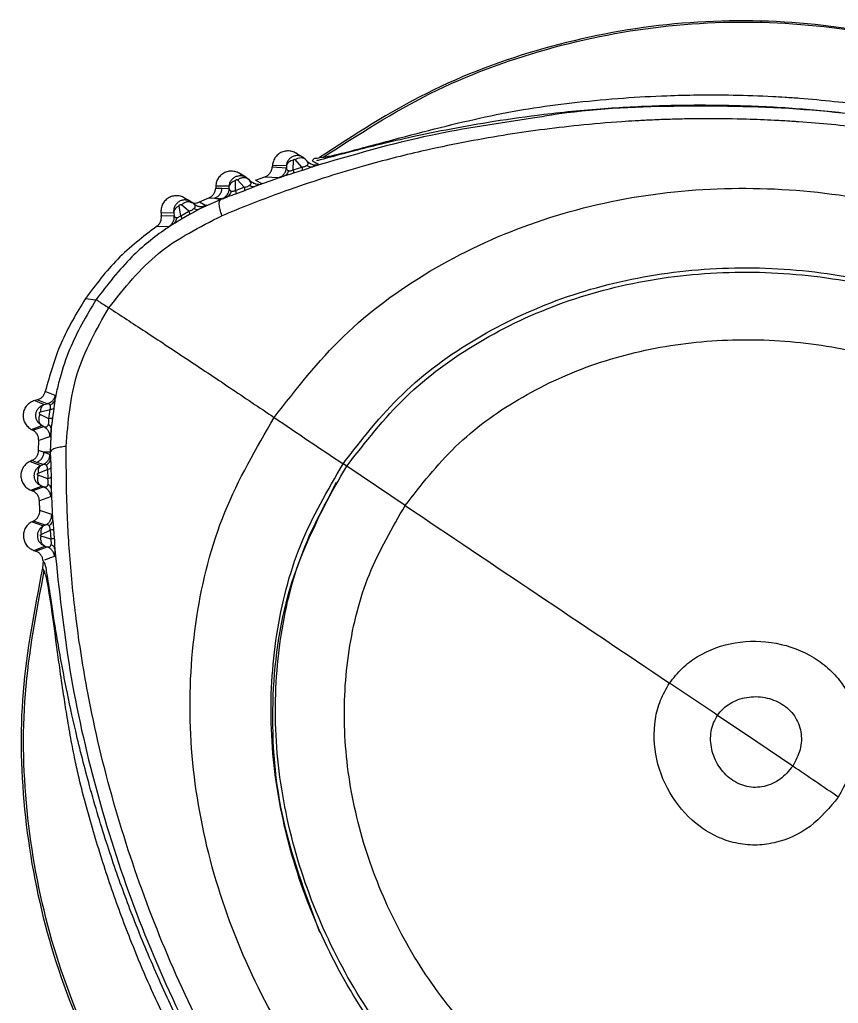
# Model space of a CAD drawing. Extents: x 527 to 611, y 788 to 934.
# Drawn here: x 531.569 to 533.015, y 830.779 to 832.519 of the extents above; entities that cross this region are included whole.
import ezdxf

# ---------------------------------------------------------------- set-up
doc = ezdxf.new("R2010")
doc.units = 0
doc.header["$MEASUREMENT"] = 0
doc.layers.add('1', color=4, linetype='Continuous')
doc.layers.add('GEOMETRY', color=3, linetype='Continuous', lineweight=25)

# ---------------------------------------------------------------- blocks, each defined once
blk = doc.blocks.new('2026_FLAIR')
at = {"layer": 'GEOMETRY'}
for p, q in [((4.9856, 28.8899), (4.986, 28.9072)), ((5.0008, 28.8949), (4.9889, 28.9081)), ((5.0024, 28.9125), (4.99, 28.9197)), ((5.0101, 28.9053), (5.0073, 28.9085)), ((5.0198, 28.9056), (5.0212, 28.9048)), ((5.0317, 28.9115), (5.0387, 28.9124)), ((4.9487, 28.8977), (4.9485, 28.895)), ((4.9485, 28.895), (4.9734, 28.8934)), ((4.9734, 28.8971), (4.9487, 28.8977)), ((4.9734, 28.8971), (4.9734, 28.8934)), ((4.9856, 28.8899), (5.0008, 28.8949)), ((5.0016, 28.889), (4.9863, 28.884)), ((5.0307, 28.8995), (5.0299, 28.899)), ((4.8836, 28.8535), (4.8835, 28.8708)), ((4.8991, 28.8594), (4.8869, 28.8721)), ((4.9019, 28.8771), (4.8899, 28.884)), ((4.9063, 28.8736), (4.9089, 28.8708)), ((4.9687, 28.8786), (4.9178, 28.8605)), ((4.9191, 28.8719), (4.9354, 28.8777)), ((4.9191, 28.8719), (4.93, 28.8658)), ((4.9354, 28.8777), (4.9602, 28.8762)), ((4.9602, 28.8762), (4.9615, 28.8765)), ((4.8486, 28.861), (4.8485, 28.8578)), ((4.8485, 28.8578), (4.8593, 28.8573)), ((4.8723, 28.8608), (4.8486, 28.861)), ((4.8593, 28.8573), (4.8724, 28.8567)), ((4.8724, 28.8567), (4.8723, 28.8608)), ((4.8836, 28.8535), (4.8991, 28.8594)), ((4.8993, 28.8531), (4.8836, 28.8472)), ((4.915, 28.8664), (4.9201, 28.865)), ((4.9183, 28.8652), (4.9249, 28.8647)), ((4.9285, 28.8655), (4.932, 28.8665)), ((4.8043, 28.834), (4.793, 28.8405)), ((4.8574, 28.8375), (4.8192, 28.8203)), ((4.8199, 28.8331), (4.8363, 28.8402)), ((4.8363, 28.8402), (4.847, 28.8397)), ((4.847, 28.8397), (4.8574, 28.8375)), ((4.847, 28.8397), (4.8601, 28.839)), ((4.8669, 28.8412), (4.8574, 28.8375)), ((4.8601, 28.839), (4.8617, 28.8395)), ((4.7867, 28.8087), (4.784, 28.8259)), ((4.8011, 28.817), (4.7879, 28.828)), ((4.8098, 28.8298), (4.8072, 28.832)), ((4.8142, 28.8269), (4.8209, 28.8253)), ((4.8193, 28.8254), (4.826, 28.8254)), ((4.8199, 28.8331), (4.8309, 28.827)), ((4.8297, 28.8266), (4.8329, 28.8279)), ((4.8309, 28.827), (4.8302, 28.8263)), ((4.7743, 28.8142), (4.7519, 28.8133)), ((4.7519, 28.8133), (4.7524, 28.8085)), ((4.7524, 28.8085), (4.7751, 28.8091)), ((4.7743, 28.8142), (4.7751, 28.8091)), ((4.7867, 28.8087), (4.8011, 28.817)), ((4.8022, 28.8108), (4.7881, 28.8026)), ((4.7441, 28.7899), (4.7666, 28.7904)), ((4.7666, 28.7904), (4.7681, 28.791)), ((4.6184, 28.6624), (4.6369, 28.6603)), ((4.5648, 28.491), (4.5473, 28.498)), ((4.565, 28.4892), (4.5648, 28.491)), ((4.5332, 28.4833), (4.5286, 28.4821)), ((4.5286, 28.4821), (4.5455, 28.4748)), ((4.5507, 28.4761), (4.5332, 28.4833)), ((4.5455, 28.4748), (4.5507, 28.4761)), ((4.5536, 28.4499), (4.5381, 28.4575)), ((4.5386, 28.4619), (4.5558, 28.4663)), ((4.5536, 28.4499), (4.5558, 28.4663)), ((4.5622, 28.4676), (4.5601, 28.4516)), ((4.5229, 28.4311), (4.5414, 28.4377)), ((4.5253, 28.4298), (4.5445, 28.4362)), ((4.5414, 28.4377), (4.5352, 28.4427)), ((4.5445, 28.4362), (4.5414, 28.4377)), ((4.5229, 28.4311), (4.5253, 28.4298)), ((4.555, 28.4177), (4.5358, 28.4115)), ((4.5557, 28.4194), (4.555, 28.4177)), ((4.5576, 28.4325), (4.5562, 28.3906)), ((4.5353, 28.3936), (4.5358, 28.4115)), ((4.5443, 28.3906), (4.5353, 28.3936)), ((4.5562, 28.3906), (4.5443, 28.3906)), ((4.5553, 28.3868), (4.5443, 28.3906)), ((4.5558, 28.3851), (4.5553, 28.3868)), ((4.5562, 28.3906), (4.5563, 28.3802)), ((4.5236, 28.3758), (4.5206, 28.3744)), ((4.5206, 28.3744), (4.5396, 28.3672)), ((4.5326, 28.3726), (4.5236, 28.3758)), ((4.5435, 28.3688), (4.5326, 28.3726)), ((4.5396, 28.3672), (4.5435, 28.3688)), ((5.08, 28.3658), (5.0735, 28.3702)), ((5.1834, 28.2964), (5.08, 28.3658)), ((4.5348, 28.3535), (4.5511, 28.3604)), ((4.5516, 28.3439), (4.5349, 28.3499)), ((4.5511, 28.3604), (4.5516, 28.3439)), ((4.5573, 28.363), (4.5577, 28.3464)), ((4.5218, 28.3235), (4.5405, 28.3309)), ((4.5441, 28.3297), (4.5405, 28.3309)), ((4.5218, 28.3235), (4.5244, 28.3225)), ((4.5244, 28.3225), (4.5441, 28.3297)), ((4.5577, 28.3268), (4.5603, 28.2724)), ((4.5567, 28.312), (4.5369, 28.3049)), ((4.5376, 28.2876), (4.5369, 28.3049)), ((4.5587, 28.2806), (4.5376, 28.2876)), ((4.5594, 28.2787), (4.5587, 28.2806)), ((4.5266, 28.269), (4.5241, 28.2678)), ((4.5241, 28.2678), (4.5442, 28.2604)), ((4.5477, 28.262), (4.5266, 28.269)), ((4.5477, 28.262), (4.5442, 28.2604)), ((4.5603, 28.2724), (4.5612, 28.264)), ((4.5612, 28.264), (4.5621, 28.2547)), ((4.5399, 28.2454), (4.556, 28.2527)), ((4.556, 28.2527), (4.5572, 28.2369)), ((4.5621, 28.2547), (4.5632, 28.2387)), ((4.5572, 28.2369), (4.5401, 28.2424)), ((4.5403, 28.2282), (4.5464, 28.2248)), ((4.5272, 28.217), (4.5464, 28.2248)), ((4.5272, 28.217), (4.5302, 28.2159)), ((4.5302, 28.2159), (4.5504, 28.2235)), ((4.5464, 28.2248), (4.5504, 28.2235)), ((4.5434, 28.1988), (4.5424, 28.1857)), ((4.564, 28.2082), (4.5636, 28.2065)), ((4.5456, 28.1808), (4.5424, 28.1857)), ((5.8032, 27.8798), (5.7354, 27.9255)), ((5.8683, 27.8358), (5.8032, 27.8798))]:
    blk.add_line(p, q, dxfattribs=at)
for points in [[(6.6606, 28.7975), (6.6048, 28.8461), (6.4932, 28.9432), (6.297, 29.0493), (6.087, 29.1221), (5.8672, 29.1567), (5.6448, 29.153), (5.4268, 29.1102), (5.2177, 29.0324), (5.0937, 28.9518), (5.0317, 28.9115)], [(5.0387, 28.9124), (5.1005, 28.9522), (5.2239, 29.0319), (5.4317, 29.1087), (5.6483, 29.1509), (5.8692, 29.1545), (6.0875, 29.1202), (6.2962, 29.0482), (6.4912, 28.9432), (6.6024, 28.8471), (6.658, 28.7991)], [(4.997, 28.9139), (4.995, 28.9158), (4.9911, 28.9196), (4.9835, 28.9228), (4.9754, 28.9238), (4.9673, 28.9223), (4.96, 28.9186), (4.9541, 28.9129), (4.95, 28.9057), (4.9491, 28.9004), (4.9487, 28.8977)], [(4.8962, 28.879), (4.8942, 28.8808), (4.8902, 28.8844), (4.8824, 28.8873), (4.8743, 28.888), (4.8663, 28.8863), (4.8591, 28.8823), (4.8534, 28.8764), (4.8496, 28.8691), (4.8489, 28.8637), (4.8486, 28.861)], [(4.797, 28.8377), (4.7947, 28.8393), (4.7902, 28.8425), (4.7821, 28.8445), (4.7737, 28.8441), (4.7659, 28.8413), (4.7592, 28.8363), (4.7544, 28.8295), (4.7516, 28.8216), (4.7518, 28.816), (4.7519, 28.8133)], [(4.5286, 28.4821), (4.526, 28.4812), (4.5208, 28.4793), (4.5145, 28.4737), (4.5101, 28.4667), (4.5079, 28.4586), (4.5082, 28.4502), (4.511, 28.4424), (4.5159, 28.4356), (4.5206, 28.4326), (4.5229, 28.4311)], [(4.5206, 28.3744), (4.5182, 28.3731), (4.5135, 28.3705), (4.5082, 28.3642), (4.5048, 28.3567), (4.5038, 28.3486), (4.5052, 28.3405), (4.5089, 28.3332), (4.5145, 28.3271), (4.5194, 28.3247), (4.5218, 28.3235)], [(5.1834, 28.2964), (5.2612, 28.2442), (5.4167, 28.1398), (5.5726, 28.0349), (5.6506, 27.9825)], [(4.5241, 28.2678), (4.5218, 28.2664), (4.5171, 28.2636), (4.5121, 28.2571), (4.509, 28.2495), (4.5083, 28.2414), (4.51, 28.2333), (4.5139, 28.2262), (4.5197, 28.2203), (4.5247, 28.2181), (4.5272, 28.217)], [(4.5424, 28.1857), (4.5283, 28.113), (4.5, 27.9678), (4.5063, 27.7447), (4.5483, 27.5264), (4.6282, 27.3186), (4.7426, 27.1277), (4.8887, 26.9602), (5.0605, 26.8179), (5.1923, 26.7508), (5.2582, 26.7172)], [(5.2571, 26.721), (5.1918, 26.7546), (5.0611, 26.8217), (4.8908, 26.9633), (4.7459, 27.1299), (4.6324, 27.3196), (4.5529, 27.5259), (4.5109, 27.7427), (4.5042, 27.9642), (4.5318, 28.1086), (4.5456, 28.1808)], [(5.9489, 27.781), (5.9356, 27.7901), (5.9088, 27.8083), (5.8818, 27.8266), (5.8683, 27.8358)]]:
    blk.add_open_spline(points, degree=3, dxfattribs=at)
for points, knots in [([(5.0387, 28.9124), (5.0405, 28.9127), (5.0426, 28.913), (5.0482, 28.914), (5.0581, 28.916), (5.0939, 28.9249), (5.1678, 28.9449), (5.2538, 28.9672), (5.3333, 28.986), (5.4106, 29.0003), (5.4889, 29.0101), (5.5673, 29.0173), (5.6382, 29.0211), (5.7029, 29.0227), (5.7653, 29.0225), (5.8169, 29.0207), (5.8518, 29.0187), (5.8676, 29.0177), (5.917, 29.014), (5.9969, 29.0054), (6.108, 28.9873), (6.2141, 28.9644), (6.2954, 28.9428), (6.3533, 28.9243), (6.3891, 28.9116), (6.4256, 28.8977), (6.4645, 28.8821), (6.5012, 28.8669), (6.5547, 28.844), (6.5881, 28.8293), (6.6119, 28.8188)], [0, 0, 0, 0, 0.016548, 0.020829, 0.026916, 0.057466, 0.119088, 0.170452, 0.21836, 0.264055, 0.309301, 0.357436, 0.40232, 0.433834, 0.470738, 0.511737, 0.524444, 0.531953, 0.539445, 0.611505, 0.672839, 0.737285, 0.803021, 0.822088, 0.84594, 0.871069, 0.892337, 0.921699, 0.944001, 1, 1, 1, 1]), ([(5.0273, 28.9067), (5.0291, 28.9071), (5.0326, 28.9078), (5.0526, 28.9131), (5.0892, 28.923), (5.1414, 28.9362), (5.1986, 28.9495), (5.2661, 28.9633), (5.3436, 28.9769), (5.4363, 28.9898), (5.5385, 28.9995), (5.6477, 29.0047), (5.7541, 29.005), (5.8598, 29.0003), (5.9644, 28.9909), (6.0697, 28.9767), (6.1755, 28.9568), (6.2467, 28.9416), (6.281, 28.9317), (6.2815, 28.9316)], [0, 0, 0, 0, 0.019952, 0.041476, 0.093087, 0.133746, 0.181245, 0.235392, 0.294015, 0.360935, 0.44564, 0.52281, 0.603818, 0.681893, 0.757753, 0.83746, 0.918307, 0.998854, 1, 1, 1, 1]), ([(6.7069, 28.7768), (6.6416, 28.8061), (6.5107, 28.8648), (6.3033, 28.9293), (6.0912, 28.9751), (5.8751, 29.001), (5.6582, 29.0044), (5.5021, 28.9974), (5.4196, 28.983), (5.4084, 28.9811)], [0, 0, 0, 0, 0.161776, 0.323974, 0.486422, 0.649112, 0.811844, 0.97439, 1, 1, 1, 1]), ([(6.8534, 28.6695), (6.84, 28.6775), (6.8081, 28.6967), (6.7533, 28.727), (6.6842, 28.7627), (6.6118, 28.7965), (6.5366, 28.8281), (6.4621, 28.8565), (6.3778, 28.8842), (6.288, 28.9092), (6.1934, 28.9312), (6.0961, 28.9497), (5.9909, 28.9651), (5.9177, 28.9722), (5.879, 28.9749), (5.8789, 28.9749), (5.8789, 28.9749), (5.8789, 28.9749), (5.8789, 28.9749), (5.8789, 28.9749), (5.8789, 28.9749), (5.8788, 28.9749), (5.8786, 28.9749), (5.8782, 28.9749), (5.8771, 28.975), (5.8732, 28.9752), (5.8593, 28.9762), (5.8299, 28.9778), (5.7807, 28.9798), (5.7291, 28.9805), (5.6826, 28.9801), (5.6486, 28.9792), (5.6181, 28.978), (5.591, 28.9766), (5.5486, 28.9739), (5.4925, 28.9691), (5.4226, 28.9609), (5.3547, 28.9509), (5.2849, 28.9385), (5.203, 28.9213), (5.1232, 28.901), (5.0458, 28.8778), (4.9782, 28.855), (4.9156, 28.8316), (4.876, 28.8155), (4.8595, 28.8087)], [0, 0, 0, 0, 0.023144, 0.05484, 0.091564, 0.136206, 0.170367, 0.209427, 0.251228, 0.298444, 0.343948, 0.391377, 0.441313, 0.497426, 0.497427, 0.497428, 0.497429, 0.497432, 0.497437, 0.497446, 0.497463, 0.497497, 0.497564, 0.497711, 0.498058, 0.499248, 0.503302, 0.518104, 0.541837, 0.574517, 0.592617, 0.609041, 0.623786, 0.63685, 0.648231, 0.685287, 0.718359, 0.749985, 0.784568, 0.820855, 0.870939, 0.90326, 0.937451, 0.973984, 1, 1, 1, 1]), ([(5.4084, 28.9811), (5.3482, 28.9723), (5.2168, 28.9531), (5.0891, 28.9157), (5.0199, 28.8954)], [0, 0, 0, 0, 0.457872, 1, 1, 1, 1]), ([(5.0073, 28.9085), (5.0061, 28.9097), (5.0036, 28.9121), (4.9986, 28.9145), (4.9928, 28.9155), (4.9867, 28.9145), (4.9811, 28.9117), (4.9769, 28.9075), (4.9742, 28.9025), (4.9737, 28.8989), (4.9734, 28.8971)], [0, 0, 0, 0, 0.110913, 0.227807, 0.35566, 0.494485, 0.631575, 0.7615, 0.884293, 1, 1, 1, 1]), ([(4.986, 28.9072), (4.9845, 28.9068), (4.9812, 28.906), (4.9772, 28.9036), (4.9744, 28.9006), (4.9737, 28.8983), (4.9734, 28.8971)], [0, 0, 0, 0, 0.2393, 0.493099, 0.750585, 1, 1, 1, 1]), ([(4.986, 28.9072), (4.9861, 28.9073), (4.9861, 28.9076), (4.9863, 28.9081), (4.9866, 28.9083), (4.9869, 28.9085), (4.9872, 28.9086), (4.9876, 28.9087), (4.9881, 28.9086), (4.9885, 28.9085), (4.9888, 28.9082), (4.9889, 28.9081)], [0, 0, 0, 0, 0.136149, 0.260496, 0.374339, 0.429311, 0.484179, 0.597306, 0.720627, 0.855667, 1, 1, 1, 1]), ([(4.9889, 28.9081), (4.9906, 28.9091), (4.994, 28.911), (4.9994, 28.9119), (5.0042, 28.9112), (5.0062, 28.9094), (5.0073, 28.9085)], [0, 0, 0, 0, 0.242506, 0.5, 0.757494, 1, 1, 1, 1]), ([(5.0098, 28.8979), (5.0104, 28.8985), (5.0119, 28.8998), (5.0122, 28.9024), (5.0109, 28.9041), (5.0101, 28.9053)], [0, 0, 0, 0, 0.213591, 0.455115, 1, 1, 1, 1]), ([(5.0167, 28.9004), (5.0155, 28.901), (5.013, 28.9023), (5.011, 28.9043), (5.0101, 28.9053)], [0, 0, 0, 0, 0.5104273, 1, 1, 1, 1]), ([(5.0101, 28.9053), (5.0114, 28.904), (5.0141, 28.9013), (5.0177, 28.9), (5.0195, 28.8993)], [0, 0, 0, 0, 0.489408, 1, 1, 1, 1]), ([(5.0198, 28.9056), (5.0201, 28.9065), (5.0206, 28.908), (5.0219, 28.9098), (5.0236, 28.9107), (5.0264, 28.911), (5.0293, 28.9102), (5.0313, 28.9113), (5.0317, 28.9115)], [0, 0, 0, 0, 0.186076, 0.330502, 0.437082, 0.556039, 0.90138, 1, 1, 1, 1]), ([(5.0212, 28.9048), (5.022, 28.9044), (5.0252, 28.9026), (5.0284, 28.9008), (5.0307, 28.8995)], [0, 0, 0, 0, 0.254862, 1, 1, 1, 1]), ([(4.9354, 28.8777), (4.9372, 28.8785), (4.9408, 28.8801), (4.9448, 28.8844), (4.9477, 28.8894), (4.9483, 28.8931), (4.9485, 28.895)], [0, 0, 0, 0, 0.253687, 0.509854, 0.758386, 1, 1, 1, 1]), ([(4.9602, 28.8762), (4.9619, 28.877), (4.9654, 28.8785), (4.9696, 28.8827), (4.9725, 28.8878), (4.9731, 28.8916), (4.9734, 28.8934)], [0, 0, 0, 0, 0.244604, 0.5, 0.755396, 1, 1, 1, 1]), ([(4.9773, 28.8886), (4.9769, 28.8875), (4.9761, 28.8852), (4.9742, 28.8823), (4.9717, 28.8799), (4.9697, 28.879), (4.9687, 28.8786)], [0, 0, 0, 0, 0.240718, 0.491115, 0.7461, 1, 1, 1, 1]), ([(4.9734, 28.8934), (4.9735, 28.8923), (4.9738, 28.8901), (4.9762, 28.8891), (4.9773, 28.8886)], [0, 0, 0, 0, 0.5274423, 1, 1, 1, 1]), ([(4.9773, 28.8886), (4.9778, 28.8885), (4.9788, 28.8883), (4.9808, 28.8884), (4.9832, 28.8888), (4.9848, 28.8895), (4.9856, 28.8899)], [0, 0, 0, 0, 0.275786, 0.530239, 0.765789, 1, 1, 1, 1]), ([(4.9856, 28.8899), (4.9859, 28.8885), (4.9864, 28.8856), (4.9863, 28.8845), (4.9863, 28.884)], [0, 0, 0, 0, 0.496315, 1, 1, 1, 1]), ([(5.0008, 28.8949), (5.0017, 28.895), (5.0034, 28.8952), (5.006, 28.896), (5.0082, 28.8969), (5.0092, 28.8975), (5.0098, 28.8979)], [0, 0, 0, 0, 0.258365, 0.498869, 0.740931, 1, 1, 1, 1]), ([(5.0008, 28.8949), (5.0011, 28.8934), (5.0017, 28.8906), (5.0016, 28.8895), (5.0016, 28.889)], [0, 0, 0, 0, 0.499959, 1, 1, 1, 1]), ([(5.0199, 28.8954), (5.0176, 28.8946), (5.0141, 28.8933), (5.01, 28.8917), (5.0075, 28.8909), (5.0051, 28.8901), (5.0029, 28.8894), (5.0016, 28.889)], [0, 0, 0, 0, 0.414147, 0.636812, 0.65606, 0.797577, 1, 1, 1, 1]), ([(5.0098, 28.8979), (5.0106, 28.8973), (5.0123, 28.8962), (5.0149, 28.8953), (5.0175, 28.8949), (5.0191, 28.8952), (5.0199, 28.8954)], [0, 0, 0, 0, 0.24782, 0.500004, 0.752186, 1, 1, 1, 1]), ([(5.0195, 28.8993), (5.0214, 28.8989), (5.0252, 28.8982), (5.0289, 28.8991), (5.0307, 28.8995)], [0, 0, 0, 0, 0.5105942, 1, 1, 1, 1]), ([(5.0299, 28.899), (5.0299, 28.899), (5.0297, 28.8989), (5.0277, 28.8981), (5.0248, 28.8971), (5.0215, 28.896), (5.0199, 28.8954)], [0, 0, 0, 0, 0.120737, 0.409585, 0.707722, 1, 1, 1, 1]), ([(4.8723, 28.8608), (4.8725, 28.8626), (4.8729, 28.8663), (4.8755, 28.8714), (4.8796, 28.8758), (4.8849, 28.8788), (4.8909, 28.8801), (4.8968, 28.8795), (4.9021, 28.8773), (4.9049, 28.8748), (4.9063, 28.8736)], [0, 0, 0, 0, 0.117746, 0.240559, 0.36852, 0.501697, 0.630803, 0.756969, 0.88024, 1, 1, 1, 1]), ([(4.8835, 28.8708), (4.882, 28.8703), (4.8791, 28.8694), (4.8756, 28.867), (4.8731, 28.8641), (4.8726, 28.8619), (4.8723, 28.8608)], [0, 0, 0, 0, 0.236741, 0.488701, 0.746654, 1, 1, 1, 1]), ([(4.8835, 28.8708), (4.8835, 28.871), (4.8835, 28.8713), (4.8837, 28.8718), (4.884, 28.8721), (4.8842, 28.8723), (4.8844, 28.8724), (4.8848, 28.8726), (4.8853, 28.8727), (4.8859, 28.8727), (4.8864, 28.8724), (4.8867, 28.8722), (4.8869, 28.8721)], [0, 0, 0, 0, 0.13219, 0.252148, 0.308539, 0.363365, 0.417718, 0.472733, 0.588185, 0.715206, 0.853659, 1, 1, 1, 1]), ([(4.8869, 28.8721), (4.8885, 28.8732), (4.892, 28.8755), (4.8977, 28.8768), (4.9029, 28.8763), (4.9052, 28.8745), (4.9063, 28.8736)], [0, 0, 0, 0, 0.241788, 0.5, 0.758212, 1, 1, 1, 1]), ([(4.9085, 28.8626), (4.909, 28.8629), (4.9099, 28.8636), (4.9109, 28.8651), (4.9114, 28.8677), (4.9099, 28.8696), (4.9089, 28.8708)], [0, 0, 0, 0, 0.1023926, 0.2137117, 0.4582999, 1, 1, 1, 1]), ([(4.9185, 28.8652), (4.9167, 28.8658), (4.9131, 28.867), (4.9103, 28.8696), (4.9089, 28.8708)], [0, 0, 0, 0, 0.503701, 1, 1, 1, 1]), ([(4.9615, 28.8765), (4.9618, 28.8765), (4.9626, 28.8767), (4.9662, 28.8778), (4.9687, 28.8786)], [0, 0, 0, 0, 0.307253, 1, 1, 1, 1]), ([(4.9863, 28.884), (4.9831, 28.883), (4.9766, 28.8809), (4.9714, 28.8794), (4.9687, 28.8786)], [0, 0, 0, 0, 0.484871, 1, 1, 1, 1]), ([(4.8363, 28.8402), (4.838, 28.8411), (4.8415, 28.8428), (4.8452, 28.8472), (4.8479, 28.8523), (4.8483, 28.8559), (4.8485, 28.8578)], [0, 0, 0, 0, 0.254418, 0.510944, 0.758803, 1, 1, 1, 1]), ([(4.8593, 28.8573), (4.8591, 28.8554), (4.8587, 28.8516), (4.856, 28.8465), (4.8521, 28.8422), (4.8487, 28.8405), (4.847, 28.8397)], [0, 0, 0, 0, 0.244721, 0.5, 0.755279, 1, 1, 1, 1]), ([(4.8601, 28.839), (4.8618, 28.8399), (4.8652, 28.8416), (4.8691, 28.8459), (4.8718, 28.851), (4.8722, 28.8548), (4.8724, 28.8567)], [0, 0, 0, 0, 0.244702, 0.499995, 0.755291, 1, 1, 1, 1]), ([(4.8724, 28.8567), (4.8726, 28.8557), (4.8729, 28.8537), (4.8748, 28.8528), (4.8757, 28.8523)], [0, 0, 0, 0, 0.523827, 1, 1, 1, 1]), ([(4.8757, 28.8523), (4.8762, 28.8522), (4.8772, 28.852), (4.879, 28.852), (4.881, 28.8524), (4.8825, 28.853), (4.8833, 28.8533), (4.8836, 28.8535)], [0, 0, 0, 0, 0.278809, 0.535506, 0.770802, 0.91136, 1, 1, 1, 1]), ([(4.8836, 28.8535), (4.8838, 28.852), (4.8843, 28.849), (4.8839, 28.8478), (4.8836, 28.8472)], [0, 0, 0, 0, 0.496032, 1, 1, 1, 1]), ([(4.8991, 28.8594), (4.9, 28.8595), (4.9018, 28.8597), (4.9045, 28.8605), (4.9068, 28.8615), (4.9079, 28.8622), (4.9085, 28.8626)], [0, 0, 0, 0, 0.266489, 0.509713, 0.748097, 1, 1, 1, 1]), ([(4.8991, 28.8594), (4.8994, 28.8579), (4.8998, 28.8549), (4.8995, 28.8537), (4.8993, 28.8531)], [0, 0, 0, 0, 0.499951, 1, 1, 1, 1]), ([(4.9178, 28.8605), (4.9148, 28.8593), (4.9089, 28.8569), (4.9024, 28.8544), (4.8993, 28.8531)], [0, 0, 0, 0, 0.510609, 1, 1, 1, 1]), ([(4.9085, 28.8626), (4.9101, 28.8616), (4.9134, 28.8598), (4.9163, 28.8603), (4.9178, 28.8605)], [0, 0, 0, 0, 0.5000012, 1, 1, 1, 1]), ([(4.9289, 28.8653), (4.9286, 28.865), (4.9281, 28.8647), (4.9233, 28.8627), (4.9195, 28.8612), (4.9178, 28.8605)], [0, 0, 0, 0, 0.459745, 0.759405, 1, 1, 1, 1]), ([(4.9519, 28.4521), (4.9907, 28.502), (5.0689, 28.6026), (5.2255, 28.7167), (5.4026, 28.8), (5.5963, 28.8488), (5.7984, 28.8629), (6.0012, 28.8431), (6.1966, 28.7897), (6.3766, 28.7036), (6.5337, 28.5866), (6.6609, 28.4418), (6.7516, 28.2731), (6.8008, 28.0877), (6.8094, 27.8935), (6.7783, 27.6981), (6.7127, 27.507), (6.6426, 27.3915), (6.6073, 27.3334)], [0, 0, 0, 0, 0.060091, 0.121152, 0.183577, 0.247259, 0.311757, 0.376464, 0.440752, 0.504052, 0.566014, 0.626679, 0.686637, 0.746971, 0.808472, 0.871348, 0.935362, 1, 1, 1, 1]), ([(4.8072, 28.832), (4.8055, 28.8332), (4.8021, 28.8355), (4.7961, 28.8369), (4.7901, 28.8366), (4.7844, 28.8346), (4.7796, 28.8309), (4.776, 28.8259), (4.774, 28.8201), (4.7742, 28.8162), (4.7743, 28.8142)], [0, 0, 0, 0, 0.127875, 0.254687, 0.378056, 0.498035, 0.626437, 0.752825, 0.877308, 1, 1, 1, 1]), ([(4.799, 28.836), (4.8006, 28.8349), (4.8037, 28.8326), (4.8092, 28.8313), (4.8148, 28.8312), (4.8182, 28.8325), (4.8199, 28.8331)], [0, 0, 0, 0, 0.253838, 0.511379, 0.759816, 1, 1, 1, 1]), ([(4.8595, 28.8087), (4.8583, 28.8125), (4.8559, 28.8201), (4.8546, 28.8289), (4.8549, 28.8351), (4.8566, 28.8367), (4.8574, 28.8375)], [0, 0, 0, 0, 0.2527297, 0.5087609, 0.7602116, 1, 1, 1, 1]), ([(4.8617, 28.8395), (4.8619, 28.8395), (4.8625, 28.8396), (4.8649, 28.8405), (4.8669, 28.8412)], [0, 0, 0, 0, 0.180751, 1, 1, 1, 1]), ([(4.8757, 28.8523), (4.8754, 28.8511), (4.8746, 28.8486), (4.8727, 28.8455), (4.8701, 28.8428), (4.868, 28.8418), (4.8669, 28.8412)], [0, 0, 0, 0, 0.241064, 0.491801, 0.746781, 1, 1, 1, 1]), ([(4.8836, 28.8472), (4.8806, 28.8461), (4.8743, 28.8437), (4.8695, 28.8421), (4.8669, 28.8412)], [0, 0, 0, 0, 0.473202, 1, 1, 1, 1]), ([(4.784, 28.8259), (4.7826, 28.8252), (4.7798, 28.8238), (4.7766, 28.8209), (4.7745, 28.8176), (4.7744, 28.8153), (4.7743, 28.8142)], [0, 0, 0, 0, 0.236544, 0.488622, 0.746745, 1, 1, 1, 1]), ([(4.784, 28.8259), (4.7839, 28.8261), (4.7839, 28.8266), (4.7841, 28.8272), (4.7843, 28.8276), (4.7846, 28.8279), (4.7849, 28.8281), (4.7853, 28.8284), (4.7859, 28.8286), (4.7866, 28.8286), (4.7873, 28.8284), (4.7877, 28.8281), (4.7879, 28.828)], [0, 0, 0, 0, 0.132673, 0.253631, 0.310559, 0.365854, 0.420561, 0.475786, 0.591188, 0.717618, 0.855031, 1, 1, 1, 1]), ([(4.7879, 28.828), (4.7894, 28.8294), (4.7926, 28.8321), (4.7982, 28.8342), (4.8034, 28.8343), (4.8059, 28.8327), (4.8072, 28.832)], [0, 0, 0, 0, 0.24163, 0.5, 0.75837, 1, 1, 1, 1]), ([(4.8011, 28.817), (4.802, 28.8172), (4.8037, 28.8177), (4.8062, 28.8188), (4.8085, 28.8202), (4.8095, 28.821), (4.8101, 28.8214)], [0, 0, 0, 0, 0.265284, 0.509896, 0.749421, 1, 1, 1, 1]), ([(4.8192, 28.8203), (4.8166, 28.8189), (4.8112, 28.8158), (4.8053, 28.8125), (4.8022, 28.8108)], [0, 0, 0, 0, 0.489952, 1, 1, 1, 1]), ([(4.8098, 28.8298), (4.8113, 28.8287), (4.8144, 28.8265), (4.8199, 28.825), (4.8257, 28.825), (4.8292, 28.8263), (4.8309, 28.827)], [0, 0, 0, 0, 0.24483, 0.500002, 0.755173, 1, 1, 1, 1]), ([(4.8101, 28.8214), (4.8105, 28.8218), (4.8114, 28.8226), (4.8123, 28.824), (4.8128, 28.8268), (4.8111, 28.8285), (4.8098, 28.8298)], [0, 0, 0, 0, 0.100074, 0.208181, 0.406668, 1, 1, 1, 1]), ([(4.8101, 28.8214), (4.8118, 28.8207), (4.8151, 28.8191), (4.8179, 28.8199), (4.8192, 28.8203)], [0, 0, 0, 0, 0.5000004, 1, 1, 1, 1]), ([(4.8302, 28.8263), (4.8295, 28.8259), (4.8282, 28.8251), (4.8246, 28.8232), (4.821, 28.8213), (4.8192, 28.8203)], [0, 0, 0, 0, 0.382168, 0.689401, 1, 1, 1, 1]), ([(4.6597, 28.6462), (4.6871, 28.6807), (4.7422, 28.7499), (4.8202, 28.7891), (4.8595, 28.8087)], [0, 0, 0, 0, 0.497256, 1, 1, 1, 1]), ([(4.7441, 28.7899), (4.7455, 28.7911), (4.7484, 28.7934), (4.7511, 28.7982), (4.7527, 28.8033), (4.7525, 28.8068), (4.7524, 28.8085)], [0, 0, 0, 0, 0.254088, 0.511674, 0.759824, 1, 1, 1, 1]), ([(4.7666, 28.7904), (4.768, 28.7915), (4.7709, 28.7937), (4.7737, 28.7984), (4.7754, 28.8037), (4.7752, 28.8073), (4.7751, 28.8091)], [0, 0, 0, 0, 0.245212, 0.499999, 0.754786, 1, 1, 1, 1]), ([(4.7792, 28.8056), (4.779, 28.8044), (4.7788, 28.802), (4.7775, 28.7988), (4.7756, 28.7959), (4.7739, 28.7945), (4.7731, 28.7939)], [0, 0, 0, 0, 0.241922, 0.492613, 0.747114, 1, 1, 1, 1]), ([(4.7881, 28.8026), (4.7854, 28.8011), (4.7797, 28.7977), (4.7754, 28.7952), (4.7731, 28.7939)], [0, 0, 0, 0, 0.465571, 1, 1, 1, 1]), ([(4.7751, 28.8091), (4.7755, 28.8081), (4.7761, 28.8063), (4.7782, 28.8058), (4.7792, 28.8056)], [0, 0, 0, 0, 0.5276588, 1, 1, 1, 1]), ([(4.7792, 28.8056), (4.7797, 28.8056), (4.7806, 28.8057), (4.7825, 28.8062), (4.7846, 28.8072), (4.786, 28.8082), (4.7867, 28.8087)], [0, 0, 0, 0, 0.272861, 0.525645, 0.762722, 1, 1, 1, 1]), ([(4.7867, 28.8087), (4.7872, 28.8073), (4.7883, 28.8044), (4.7881, 28.8032), (4.7881, 28.8026)], [0, 0, 0, 0, 0.497129, 1, 1, 1, 1]), ([(4.8011, 28.817), (4.8016, 28.8155), (4.8025, 28.8126), (4.8023, 28.8114), (4.8022, 28.8108)], [0, 0, 0, 0, 0.50004, 1, 1, 1, 1]), ([(4.7441, 28.7899), (4.7202, 28.7716), (4.6724, 28.7349), (4.6364, 28.6866), (4.6184, 28.6624)], [0, 0, 0, 0, 0.5001341, 1, 1, 1, 1]), ([(4.7731, 28.7939), (4.7689, 28.7911), (4.7433, 28.7741), (4.6931, 28.7336), (4.657, 28.6866), (4.6369, 28.6603)], [0, 0, 0, 0, 0.078427, 0.485068, 1, 1, 1, 1]), ([(4.7681, 28.791), (4.7682, 28.7911), (4.7689, 28.7914), (4.7713, 28.7928), (4.7731, 28.7939)], [0, 0, 0, 0, 0.243598, 1, 1, 1, 1]), ([(5.0735, 28.3702), (5.1067, 28.4129), (5.1736, 28.4991), (5.3078, 28.5966), (5.4595, 28.6678), (5.6255, 28.7094), (5.7987, 28.7215), (5.9726, 28.7045), (6.1401, 28.6589), (6.2944, 28.5852), (6.4291, 28.4852), (6.5381, 28.3613), (6.6157, 28.2169), (6.6578, 28.0581), (6.6649, 27.8918), (6.6381, 27.7245), (6.5817, 27.5608), (6.5216, 27.4618), (6.4913, 27.412)], [0, 0, 0, 0, 0.060031, 0.121063, 0.183495, 0.247208, 0.311744, 0.37649, 0.440815, 0.50414, 0.566097, 0.626721, 0.686615, 0.746897, 0.808382, 0.871274, 0.935323, 1, 1, 1, 1]), ([(5.08, 28.3658), (5.1129, 28.4082), (5.1792, 28.4936), (5.3122, 28.5901), (5.4625, 28.6607), (5.6271, 28.7019), (5.7987, 28.7138), (5.971, 28.697), (6.137, 28.6518), (6.29, 28.5788), (6.4235, 28.4797), (6.5316, 28.357), (6.6085, 28.2139), (6.6501, 28.0566), (6.6572, 27.8918), (6.6305, 27.726), (6.5746, 27.5638), (6.515, 27.4656), (6.485, 27.4163)], [0, 0, 0, 0, 0.060017, 0.121046, 0.183483, 0.247203, 0.311744, 0.376491, 0.440822, 0.504154, 0.566114, 0.626731, 0.686609, 0.746882, 0.808366, 0.871265, 0.93532, 1, 1, 1, 1]), ([(4.6184, 28.6624), (4.6027, 28.6367), (4.5714, 28.5852), (4.5554, 28.527), (4.5473, 28.498)], [0, 0, 0, 0, 0.500129, 1, 1, 1, 1]), ([(4.6369, 28.6603), (4.6199, 28.6316), (4.594, 28.5876), (4.5754, 28.5313), (4.5679, 28.5015), (4.5654, 28.4888), (4.5645, 28.4843)], [0, 0, 0, 0, 0.517597, 0.793803, 0.927909, 1, 1, 1, 1]), ([(4.5843, 28.4009), (4.5877, 28.4444), (4.5943, 28.531), (4.638, 28.608), (4.6597, 28.6462)], [0, 0, 0, 0, 0.502771, 1, 1, 1, 1]), ([(4.6369, 28.6603), (4.6374, 28.6601), (4.6384, 28.6597), (4.6432, 28.6567), (4.6502, 28.6524), (4.6566, 28.6482), (4.6597, 28.6462)], [0, 0, 0, 0, 0.25065, 0.504361, 0.755823, 1, 1, 1, 1]), ([(4.6597, 28.6462), (4.6806, 28.6325), (4.7226, 28.6052), (4.7956, 28.5569), (4.8729, 28.5054), (4.9256, 28.4698), (4.9519, 28.4521)], [0, 0, 0, 0, 0.249996, 0.500004, 0.749994, 1, 1, 1, 1]), ([(5.1834, 28.2964), (5.2116, 28.3327), (5.2684, 28.4058), (5.3823, 28.4883), (5.511, 28.5485), (5.6519, 28.5836), (5.7991, 28.5937), (5.9469, 28.5793), (6.0894, 28.5407), (6.2206, 28.4784), (6.335, 28.3937), (6.4277, 28.2888), (6.4937, 28.1663), (6.5291, 28.0315), (6.5349, 27.8904), (6.5117, 27.7485), (6.4637, 27.6095), (6.4125, 27.5253), (6.3867, 27.483)], [0, 0, 0, 0, 0.0599111, 0.1209102, 0.1833853, 0.2471635, 0.3117385, 0.3765048, 0.4408804, 0.5042692, 0.5662494, 0.6268088, 0.686568, 0.7467557, 0.8082372, 0.871187, 0.9352954, 1, 1, 1, 1]), ([(4.5332, 28.4833), (4.5349, 28.4839), (4.5384, 28.4852), (4.5425, 28.4887), (4.5458, 28.493), (4.5468, 28.4964), (4.5473, 28.498)], [0, 0, 0, 0, 0.254076, 0.511662, 0.759811, 1, 1, 1, 1]), ([(4.5648, 28.491), (4.5643, 28.4893), (4.5633, 28.4858), (4.56, 28.4814), (4.5558, 28.4779), (4.5523, 28.4767), (4.5507, 28.4761)], [0, 0, 0, 0, 0.245213, 0.5, 0.754787, 1, 1, 1, 1]), ([(4.5645, 28.4843), (4.5648, 28.4864), (4.5651, 28.4886), (4.565, 28.4892), (4.565, 28.4892)], [0, 0, 0, 0, 0.958122, 1, 1, 1, 1]), ([(4.5352, 28.4427), (4.5342, 28.4442), (4.532, 28.4473), (4.5305, 28.4528), (4.5306, 28.4586), (4.5323, 28.4642), (4.5355, 28.4691), (4.54, 28.4729), (4.5437, 28.4742), (4.5455, 28.4748)], [0, 0, 0, 0, 0.134604, 0.2788545, 0.4214836, 0.5663516, 0.7109825, 0.8554929, 1, 1, 1, 1]), ([(4.5455, 28.4748), (4.5445, 28.4744), (4.5426, 28.4735), (4.5403, 28.4704), (4.5389, 28.4665), (4.5387, 28.4634), (4.5386, 28.4619)], [0, 0, 0, 0, 0.253258, 0.511382, 0.763459, 1, 1, 1, 1]), ([(4.5558, 28.4741), (4.5552, 28.4749), (4.5539, 28.4766), (4.5518, 28.4763), (4.5507, 28.4761)], [0, 0, 0, 0, 0.4715176, 1, 1, 1, 1]), ([(4.5645, 28.4843), (4.5642, 28.4832), (4.5635, 28.4811), (4.5615, 28.4783), (4.559, 28.4758), (4.5569, 28.4747), (4.5558, 28.4741)], [0, 0, 0, 0, 0.25295, 0.507443, 0.758099, 1, 1, 1, 1]), ([(4.5558, 28.4663), (4.556, 28.4671), (4.5564, 28.4687), (4.5565, 28.471), (4.5563, 28.4728), (4.556, 28.4736), (4.5558, 28.4741)], [0, 0, 0, 0, 0.2382315, 0.475752, 0.728082, 1, 1, 1, 1]), ([(4.5645, 28.4843), (4.5642, 28.4818), (4.5636, 28.477), (4.5627, 28.4706), (4.5622, 28.4676)], [0, 0, 0, 0, 0.532766, 1, 1, 1, 1]), ([(4.5414, 28.4377), (4.5403, 28.4386), (4.5379, 28.4405), (4.5362, 28.4455), (4.5361, 28.4515), (4.5374, 28.4555), (4.5381, 28.4575)], [0, 0, 0, 0, 0.241629, 0.499998, 0.758369, 1, 1, 1, 1]), ([(4.5381, 28.4575), (4.5379, 28.4576), (4.5375, 28.4578), (4.5371, 28.4584), (4.5368, 28.4591), (4.5368, 28.4597), (4.5368, 28.4602), (4.537, 28.4605), (4.5371, 28.4609), (4.5374, 28.4613), (4.5379, 28.4617), (4.5384, 28.4618), (4.5386, 28.4619)], [0, 0, 0, 0, 0.144988, 0.282396, 0.408827, 0.524229, 0.57945, 0.634159, 0.689453, 0.746382, 0.867343, 1, 1, 1, 1]), ([(4.5622, 28.4676), (4.5617, 28.4673), (4.5605, 28.4666), (4.5573, 28.4664), (4.5558, 28.4663)], [0, 0, 0, 0, 0.502744, 1, 1, 1, 1]), ([(4.5445, 28.4362), (4.5462, 28.4357), (4.5486, 28.435), (4.5511, 28.4366), (4.5523, 28.4382), (4.5527, 28.4394), (4.5529, 28.44)], [0, 0, 0, 0, 0.550242, 0.790407, 0.899376, 1, 1, 1, 1]), ([(4.5445, 28.4362), (4.5461, 28.4352), (4.5492, 28.4332), (4.5527, 28.4286), (4.5549, 28.4233), (4.555, 28.4195), (4.555, 28.4177)], [0, 0, 0, 0, 0.244829, 0.5, 0.755171, 1, 1, 1, 1]), ([(4.5529, 28.44), (4.5531, 28.4407), (4.5535, 28.4421), (4.5537, 28.4441), (4.5538, 28.4458), (4.5539, 28.4476), (4.5537, 28.449), (4.5536, 28.4499)], [0, 0, 0, 0, 0.249668, 0.489212, 0.570056, 0.735204, 1, 1, 1, 1]), ([(4.5576, 28.4325), (4.5574, 28.4338), (4.557, 28.4365), (4.5543, 28.4388), (4.5529, 28.44)], [0, 0, 0, 0, 0.5000019, 1, 1, 1, 1]), ([(4.5601, 28.4516), (4.5595, 28.4512), (4.5583, 28.4504), (4.5552, 28.4501), (4.5536, 28.4499)], [0, 0, 0, 0, 0.499963, 1, 1, 1, 1]), ([(4.5601, 28.4516), (4.5598, 28.4492), (4.5594, 28.4457), (4.5589, 28.4418), (4.5586, 28.4398), (4.5582, 28.437), (4.5579, 28.4345), (4.5576, 28.4325)], [0, 0, 0, 0, 0.365188, 0.518891, 0.578296, 0.663382, 1, 1, 1, 1]), ([(6.6073, 27.3334), (6.5668, 27.279), (6.486, 27.1707), (6.3339, 27.0388), (6.1649, 26.9373), (5.982, 26.873), (5.7919, 26.8495), (5.6016, 26.8704), (5.4195, 26.9338), (5.2519, 27.0352), (5.1043, 27.1694), (4.9814, 27.3303), (4.887, 27.511), (4.8246, 27.704), (4.7976, 27.9025), (4.8089, 28.0986), (4.8561, 28.2871), (4.9202, 28.3974), (4.9519, 28.4521)], [0, 0, 0, 0, 0.064638, 0.128652, 0.191528, 0.253029, 0.313363, 0.373321, 0.433986, 0.495948, 0.559248, 0.623536, 0.688243, 0.752741, 0.816423, 0.878848, 0.939909, 1, 1, 1, 1]), ([(4.9519, 28.4521), (4.9722, 28.4384), (5.0127, 28.411), (5.0532, 28.3838), (5.0735, 28.3702)], [0, 0, 0, 0, 0.5, 1, 1, 1, 1]), ([(4.5358, 28.4115), (4.5357, 28.4134), (4.5355, 28.4172), (4.5332, 28.4224), (4.5298, 28.4269), (4.5268, 28.4289), (4.5253, 28.4298)], [0, 0, 0, 0, 0.253851, 0.511392, 0.759829, 1, 1, 1, 1]), ([(4.5576, 28.4325), (4.5574, 28.4305), (4.5568, 28.4262), (4.5562, 28.4223), (4.5559, 28.4198), (4.5557, 28.4195), (4.5557, 28.4194)], [0, 0, 0, 0, 0.3029667, 0.6597661, 0.9860301, 1, 1, 1, 1]), ([(4.5843, 28.4009), (4.5804, 28.4005), (4.5726, 28.3996), (4.5638, 28.3973), (4.5578, 28.3942), (4.5567, 28.3918), (4.5562, 28.3906)], [0, 0, 0, 0, 0.246206, 0.5, 0.753794, 1, 1, 1, 1]), ([(5.4609, 26.6035), (5.4279, 26.6296), (5.3576, 26.6852), (5.2496, 26.7843), (5.1453, 26.8936), (5.0482, 27.0122), (4.9616, 27.1341), (4.8808, 27.2634), (4.8009, 27.412), (4.7289, 27.5807), (4.6656, 27.7702), (4.6247, 27.9426), (4.6016, 28.0897), (4.5899, 28.2048), (4.5847, 28.3069), (4.5845, 28.3706), (4.5843, 28.4009)], [0, 0, 0, 0, 0.061839, 0.131845, 0.211627, 0.279904, 0.352971, 0.427433, 0.499926, 0.596401, 0.691889, 0.788478, 0.852073, 0.906668, 0.955606, 1, 1, 1, 1]), ([(4.5236, 28.3758), (4.5253, 28.3767), (4.5287, 28.3785), (4.5323, 28.383), (4.5348, 28.3881), (4.5352, 28.3918), (4.5353, 28.3936)], [0, 0, 0, 0, 0.253715, 0.509834, 0.758299, 1, 1, 1, 1]), ([(4.5443, 28.3906), (4.5442, 28.3888), (4.5439, 28.385), (4.5413, 28.3797), (4.5376, 28.3753), (4.5342, 28.3735), (4.5326, 28.3726)], [0, 0, 0, 0, 0.244721, 0.5, 0.755279, 1, 1, 1, 1]), ([(4.5553, 28.3868), (4.5551, 28.385), (4.5548, 28.3812), (4.5523, 28.3759), (4.5485, 28.3715), (4.5452, 28.3697), (4.5435, 28.3688)], [0, 0, 0, 0, 0.244705, 0.5, 0.755295, 1, 1, 1, 1]), ([(4.5563, 28.3802), (4.5562, 28.3823), (4.556, 28.3846), (4.5558, 28.3851), (4.5558, 28.3851)], [0, 0, 0, 0, 0.982504, 1, 1, 1, 1]), ([(4.5405, 28.3309), (4.5382, 28.3321), (4.5344, 28.3341), (4.5305, 28.3391), (4.5283, 28.3442), (4.5276, 28.3499), (4.5287, 28.3556), (4.5312, 28.3606), (4.5349, 28.3647), (4.5381, 28.3664), (4.5396, 28.3672)], [0, 0, 0, 0, 0.166512, 0.279986, 0.401109, 0.523295, 0.648233, 0.769287, 0.886519, 1, 1, 1, 1]), ([(4.5396, 28.3672), (4.5388, 28.3666), (4.537, 28.3654), (4.5353, 28.3621), (4.5344, 28.358), (4.5347, 28.355), (4.5348, 28.3535)], [0, 0, 0, 0, 0.253348, 0.511302, 0.763261, 1, 1, 1, 1]), ([(4.5493, 28.3678), (4.5484, 28.3684), (4.5467, 28.3697), (4.5446, 28.3691), (4.5435, 28.3688)], [0, 0, 0, 0, 0.475408, 1, 1, 1, 1]), ([(4.5563, 28.3802), (4.5562, 28.379), (4.556, 28.3766), (4.5545, 28.3732), (4.5523, 28.3702), (4.5502, 28.3686), (4.5493, 28.3678)], [0, 0, 0, 0, 0.253309, 0.508277, 0.758963, 1, 1, 1, 1]), ([(4.5511, 28.3604), (4.5512, 28.3612), (4.5512, 28.3629), (4.5509, 28.3642), (4.5507, 28.365), (4.5505, 28.3656), (4.55, 28.3667), (4.5495, 28.3674), (4.5493, 28.3678)], [0, 0, 0, 0, 0.230071, 0.465781, 0.473254, 0.536381, 0.722499, 1, 1, 1, 1]), ([(4.5563, 28.3802), (4.5564, 28.3792), (4.5565, 28.3776), (4.5567, 28.3757), (4.5568, 28.3743), (4.5569, 28.3728), (4.557, 28.3715), (4.557, 28.3707), (4.557, 28.3705), (4.5571, 28.368), (4.5572, 28.3655), (4.5573, 28.363)], [0, 0, 0, 0, 0.231824, 0.347975, 0.412634, 0.510386, 0.592483, 0.62052, 0.629028, 0.633847, 1, 1, 1, 1]), ([(6.4913, 27.412), (6.4566, 27.3654), (6.3874, 27.2725), (6.2571, 27.1594), (6.1125, 27.0723), (5.956, 27.0171), (5.7933, 26.9969), (5.6304, 27.0147), (5.4745, 27.0691), (5.331, 27.1561), (5.2047, 27.2712), (5.0994, 27.4092), (5.0185, 27.5641), (4.965, 27.7295), (4.9416, 27.8996), (4.9511, 28.0675), (4.9915, 28.2289), (5.0463, 28.3234), (5.0735, 28.3702)], [0, 0, 0, 0, 0.0646767, 0.1287256, 0.1916179, 0.2531026, 0.3133855, 0.3732788, 0.4339031, 0.4958603, 0.5591847, 0.6235101, 0.6882555, 0.7527919, 0.8165052, 0.8789367, 0.9399691, 1, 1, 1, 1]), ([(6.485, 27.4163), (6.4506, 27.3701), (6.382, 27.278), (6.2529, 27.1659), (6.1096, 27.0795), (5.9546, 27.0248), (5.7934, 27.0047), (5.6319, 27.0224), (5.4775, 27.0764), (5.3353, 27.1626), (5.2101, 27.2767), (5.1058, 27.4135), (5.0256, 27.567), (4.9725, 27.7309), (4.9494, 27.8995), (4.9588, 28.0659), (4.9988, 28.2258), (5.0531, 28.3194), (5.08, 28.3658)], [0, 0, 0, 0, 0.06468, 0.128735, 0.191634, 0.253118, 0.313391, 0.373269, 0.433886, 0.495846, 0.559178, 0.623509, 0.688256, 0.752797, 0.816517, 0.878954, 0.939983, 1, 1, 1, 1]), ([(4.5349, 28.3499), (4.5347, 28.35), (4.5344, 28.3502), (4.534, 28.3506), (4.5337, 28.3511), (4.5336, 28.3516), (4.5336, 28.352), (4.5336, 28.3523), (4.5337, 28.3525), (4.5339, 28.3529), (4.5343, 28.3533), (4.5346, 28.3534), (4.5348, 28.3535)], [0, 0, 0, 0, 0.146361, 0.284808, 0.41183, 0.527282, 0.582294, 0.636648, 0.691473, 0.747865, 0.867827, 1, 1, 1, 1]), ([(4.5405, 28.3309), (4.5393, 28.3317), (4.5368, 28.3332), (4.5344, 28.3379), (4.5336, 28.3438), (4.5345, 28.3479), (4.5349, 28.3499)], [0, 0, 0, 0, 0.241786, 0.499998, 0.758211, 1, 1, 1, 1]), ([(4.5573, 28.363), (4.5567, 28.3625), (4.5557, 28.3616), (4.5527, 28.3608), (4.5511, 28.3604)], [0, 0, 0, 0, 0.503787, 1, 1, 1, 1]), ([(4.5441, 28.3297), (4.5458, 28.3293), (4.5483, 28.3288), (4.5507, 28.3306), (4.5517, 28.3323), (4.552, 28.3335), (4.5522, 28.3341)], [0, 0, 0, 0, 0.552703, 0.791975, 0.900446, 1, 1, 1, 1]), ([(4.5577, 28.3464), (4.5571, 28.346), (4.5561, 28.345), (4.5531, 28.3443), (4.5516, 28.3439)], [0, 0, 0, 0, 0.500084, 1, 1, 1, 1]), ([(4.5522, 28.3341), (4.5523, 28.3348), (4.5525, 28.3361), (4.5526, 28.3387), (4.5523, 28.3414), (4.5518, 28.343), (4.5516, 28.3439)], [0, 0, 0, 0, 0.250232, 0.488546, 0.732809, 1, 1, 1, 1]), ([(4.5577, 28.3268), (4.5574, 28.3282), (4.5567, 28.3309), (4.5537, 28.333), (4.5522, 28.3341)], [0, 0, 0, 0, 0.499992, 1, 1, 1, 1]), ([(4.5577, 28.3464), (4.5577, 28.3431), (4.5578, 28.3364), (4.5578, 28.3301), (4.5577, 28.3268)], [0, 0, 0, 0, 0.491811, 1, 1, 1, 1]), ([(5.0328, 27.5416), (5.0071, 27.6103), (4.9566, 27.7455), (4.943, 27.9579), (4.9721, 28.161), (5.0324, 28.2796), (5.0619, 28.3376)], [0, 0, 0, 0, 0.264564, 0.520826, 0.765847, 1, 1, 1, 1]), ([(4.5369, 28.3049), (4.5367, 28.3069), (4.5362, 28.3107), (4.5333, 28.3159), (4.5294, 28.3201), (4.526, 28.3217), (4.5244, 28.3225)], [0, 0, 0, 0, 0.253687, 0.509855, 0.758386, 1, 1, 1, 1]), ([(4.5441, 28.3297), (4.5458, 28.3289), (4.5492, 28.3272), (4.5532, 28.3229), (4.556, 28.3177), (4.5564, 28.3139), (4.5567, 28.312)], [0, 0, 0, 0, 0.244606, 0.5, 0.755394, 1, 1, 1, 1]), ([(4.5577, 28.3268), (4.5577, 28.325), (4.5577, 28.3216), (4.5576, 28.3175), (4.5575, 28.3147), (4.5572, 28.3111), (4.5569, 28.3116), (4.5567, 28.312)], [0, 0, 0, 0, 0.170286, 0.306564, 0.425661, 0.521138, 1, 1, 1, 1]), ([(6.3867, 27.483), (6.3572, 27.4434), (6.2984, 27.3644), (6.188, 27.2681), (6.0654, 27.194), (5.9328, 27.147), (5.7949, 27.1297), (5.6566, 27.1449), (5.5244, 27.1912), (5.4027, 27.2652), (5.2955, 27.3631), (5.2062, 27.4804), (5.1374, 27.6121), (5.0918, 27.7527), (5.0719, 27.8971), (5.0798, 28.0396), (5.1139, 28.1765), (5.1604, 28.2567), (5.1834, 28.2964)], [0, 0, 0, 0, 0.064705, 0.128813, 0.191763, 0.253244, 0.313432, 0.373191, 0.433751, 0.495731, 0.55912, 0.623495, 0.688261, 0.752837, 0.816615, 0.87909, 0.940089, 1, 1, 1, 1]), ([(4.5266, 28.269), (4.5283, 28.27), (4.5316, 28.272), (4.5351, 28.2767), (4.5374, 28.282), (4.5376, 28.2858), (4.5376, 28.2876)], [0, 0, 0, 0, 0.253674, 0.509842, 0.758373, 1, 1, 1, 1]), ([(4.5477, 28.262), (4.5493, 28.2629), (4.5526, 28.2649), (4.5562, 28.2695), (4.5585, 28.2749), (4.5587, 28.2787), (4.5587, 28.2806)], [0, 0, 0, 0, 0.244606, 0.500003, 0.755398, 1, 1, 1, 1]), ([(4.5603, 28.2724), (4.56, 28.275), (4.5597, 28.278), (4.5594, 28.2786), (4.5594, 28.2787)], [0, 0, 0, 0, 0.886547, 1, 1, 1, 1]), ([(4.5541, 28.2606), (4.5537, 28.2611), (4.5528, 28.2621), (4.5506, 28.2628), (4.5489, 28.2623), (4.5477, 28.262)], [0, 0, 0, 0, 0.226925, 0.472576, 1, 1, 1, 1]), ([(4.5603, 28.2724), (4.5603, 28.2713), (4.5601, 28.2691), (4.5588, 28.2659), (4.5569, 28.263), (4.555, 28.2614), (4.5541, 28.2606)], [0, 0, 0, 0, 0.253984, 0.508959, 0.759308, 1, 1, 1, 1]), ([(4.5442, 28.2604), (4.5425, 28.2594), (4.5391, 28.2573), (4.5356, 28.2526), (4.5336, 28.2475), (4.5331, 28.2424), (4.5339, 28.2374), (4.5361, 28.2324), (4.5388, 28.2297), (4.5403, 28.2282)], [0, 0, 0, 0, 0.1578028, 0.3076748, 0.4496518, 0.5837847, 0.7003832, 0.8391371, 1, 1, 1, 1]), ([(4.5401, 28.2424), (4.5399, 28.2424), (4.5397, 28.2425), (4.5393, 28.2429), (4.539, 28.2433), (4.539, 28.2437), (4.539, 28.244), (4.539, 28.2444), (4.5392, 28.2448), (4.5395, 28.2451), (4.5398, 28.2453), (4.5399, 28.2454)], [0, 0, 0, 0, 0.1443523, 0.2793875, 0.4027108, 0.5158383, 0.5707046, 0.6256786, 0.7395199, 0.8638695, 1, 1, 1, 1]), ([(4.5442, 28.2604), (4.5433, 28.2597), (4.5414, 28.2584), (4.5398, 28.2547), (4.5391, 28.2502), (4.5397, 28.2469), (4.5399, 28.2454)], [0, 0, 0, 0, 0.249417, 0.506903, 0.760701, 1, 1, 1, 1]), ([(4.556, 28.2527), (4.5561, 28.2536), (4.5561, 28.2553), (4.5558, 28.2567), (4.5555, 28.2576), (4.5553, 28.2582), (4.5549, 28.2594), (4.5544, 28.2602), (4.5541, 28.2606)], [0, 0, 0, 0, 0.234932, 0.470474, 0.479101, 0.543376, 0.724936, 1, 1, 1, 1]), ([(4.5621, 28.2547), (4.5615, 28.2543), (4.5605, 28.2537), (4.5575, 28.2531), (4.556, 28.2527)], [0, 0, 0, 0, 0.503531, 1, 1, 1, 1]), ([(4.5464, 28.2248), (4.5452, 28.2254), (4.5428, 28.2268), (4.5404, 28.2311), (4.5393, 28.2365), (4.5398, 28.2404), (4.5401, 28.2424)], [0, 0, 0, 0, 0.242505, 0.499998, 0.757493, 1, 1, 1, 1]), ([(4.5504, 28.2235), (4.552, 28.2233), (4.5543, 28.2229), (4.5568, 28.2245), (4.5574, 28.2265), (4.5578, 28.2275)], [0, 0, 0, 0, 0.545639, 0.787383, 1, 1, 1, 1]), ([(4.5632, 28.2387), (4.5626, 28.2384), (4.5616, 28.2378), (4.5586, 28.2372), (4.5572, 28.2369)], [0, 0, 0, 0, 0.500028, 1, 1, 1, 1]), ([(4.5578, 28.2275), (4.5579, 28.2281), (4.5581, 28.2293), (4.5581, 28.2318), (4.5578, 28.2344), (4.5574, 28.236), (4.5572, 28.2369)], [0, 0, 0, 0, 0.257339, 0.499758, 0.740462, 1, 1, 1, 1]), ([(4.564, 28.2195), (4.5638, 28.2203), (4.5635, 28.2218), (4.5622, 28.2239), (4.5603, 28.2259), (4.5586, 28.2269), (4.5578, 28.2275)], [0, 0, 0, 0, 0.24783, 0.499997, 0.752166, 1, 1, 1, 1]), ([(4.5632, 28.2387), (4.5634, 28.2355), (4.5638, 28.2288), (4.5639, 28.2227), (4.564, 28.2195)], [0, 0, 0, 0, 0.482562, 1, 1, 1, 1]), ([(4.5434, 28.1988), (4.5431, 28.2007), (4.5425, 28.2046), (4.5394, 28.2096), (4.5354, 28.2137), (4.5319, 28.2152), (4.5302, 28.2159)], [0, 0, 0, 0, 0.253694, 0.50986, 0.758384, 1, 1, 1, 1]), ([(4.5636, 28.2065), (4.5633, 28.2083), (4.5627, 28.2121), (4.5597, 28.2171), (4.5556, 28.2212), (4.5521, 28.2228), (4.5504, 28.2235)], [0, 0, 0, 0, 0.244703, 0.499999, 0.755296, 1, 1, 1, 1]), ([(4.564, 28.2195), (4.5716, 28.1481), (4.5869, 28.005), (4.6346, 27.7933), (4.7006, 27.5869), (4.7863, 27.3873), (4.8908, 27.1967), (5.0127, 27.0174), (5.1501, 26.8493), (5.2533, 26.7494), (5.3047, 26.6996)], [0, 0, 0, 0, 0.124613, 0.249568, 0.374705, 0.499995, 0.625284, 0.750423, 0.875382, 1, 1, 1, 1]), ([(4.564, 28.2195), (4.5641, 28.2177), (4.5642, 28.214), (4.5642, 28.2104), (4.5641, 28.2089), (4.564, 28.2082)], [0, 0, 0, 0, 0.337672, 0.675135, 1, 1, 1, 1]), ([(4.5434, 28.1988), (4.5436, 28.1986), (4.5439, 28.198), (4.545, 28.1961), (4.5459, 28.1946), (4.5466, 28.1935)], [0, 0, 0, 0, 0.126088, 0.346337, 1, 1, 1, 1]), ([(4.5636, 28.2065), (4.5602, 28.2053), (4.5549, 28.2033), (4.5491, 28.2011), (4.5466, 28.2001), (4.546, 28.1998)], [0, 0, 0, 0, 0.574495, 0.903193, 1, 1, 1, 1]), ([(5.2678, 26.7139), (5.2673, 26.7147), (5.2662, 26.7164), (5.2573, 26.7262), (5.2394, 26.7447), (5.2129, 26.7723), (5.1834, 26.8036), (5.1476, 26.8429), (5.1077, 26.8888), (5.063, 26.943), (5.018, 27.0009), (4.9717, 27.0645), (4.9243, 27.1344), (4.8735, 27.2158), (4.821, 27.3084), (4.7712, 27.407), (4.7274, 27.505), (4.6896, 27.6006), (4.6557, 27.6976), (4.6258, 27.7972), (4.602, 27.8912), (4.5827, 27.9807), (4.568, 28.0615), (4.5572, 28.1315), (4.5513, 28.1717), (4.5481, 28.1894), (4.5471, 28.1922), (4.5466, 28.1935)], [0, 0, 0, 0, 0.0123141, 0.0253605, 0.0554454, 0.0787673, 0.1058824, 0.1374745, 0.1738689, 0.2111391, 0.2562956, 0.2952809, 0.3400403, 0.3937836, 0.4510358, 0.5122156, 0.572352, 0.6244948, 0.6784984, 0.7389776, 0.7937983, 0.8378302, 0.8920024, 0.9358628, 0.9711982, 0.9861047, 1, 1, 1, 1]), ([(5.2571, 26.721), (5.2555, 26.7236), (5.2523, 26.7288), (5.2228, 26.7608), (5.1708, 26.8133), (5.1098, 26.8759), (5.0548, 26.935), (5.0054, 26.9933), (4.9586, 27.0556), (4.9137, 27.1193), (4.8785, 27.1736), (4.8526, 27.2158), (4.8321, 27.2505), (4.806, 27.2966), (4.7837, 27.3388), (4.769, 27.3684), (4.7651, 27.3763), (4.7639, 27.3787), (4.7636, 27.3795), (4.7634, 27.3797), (4.7634, 27.3798), (4.7634, 27.3799), (4.7631, 27.3804), (4.7622, 27.3823), (4.7586, 27.3897), (4.7362, 27.4366), (4.7029, 27.5135), (4.6643, 27.6175), (4.6333, 27.7146), (4.6123, 27.791), (4.5994, 27.8484), (4.5921, 27.886), (4.5855, 27.9248), (4.579, 27.9666), (4.5733, 28.0065), (4.5649, 28.0676), (4.558, 28.1195), (4.5524, 28.1537), (4.5498, 28.1671), (4.5472, 28.1771), (4.5461, 28.1796), (4.5456, 28.1808)], [0, 0, 0, 0, 0.027181, 0.054354, 0.111794, 0.162373, 0.205108, 0.248044, 0.290461, 0.335185, 0.37734, 0.397448, 0.416906, 0.444066, 0.48478, 0.49553, 0.498503, 0.499389, 0.499874, 0.499876, 0.499893, 0.499939, 0.500112, 0.500779, 0.503401, 0.513792, 0.586369, 0.641241, 0.696823, 0.754718, 0.77261, 0.79503, 0.818663, 0.838579, 0.866273, 0.88722, 0.945993, 0.959227, 0.970551, 0.986419, 1, 1, 1, 1]), ([(5.6506, 27.9825), (5.6576, 27.9915), (5.6717, 28.0097), (5.7095, 28.0377), (5.7665, 28.0581), (5.8395, 28.057), (5.8968, 28.0357), (5.9345, 28.0071), (5.9573, 27.9808), (5.9737, 27.9503), (5.9857, 27.9055), (5.9833, 27.8445), (5.9605, 27.8024), (5.9489, 27.781)], [0, 0, 0, 0, 0.060664, 0.122079, 0.247686, 0.376266, 0.503246, 0.565392, 0.626495, 0.68706, 0.747909, 0.871983, 1, 1, 1, 1]), ([(5.9489, 27.781), (5.9335, 27.7623), (5.9031, 27.7254), (5.8474, 27.7004), (5.8015, 27.6948), (5.7671, 27.6986), (5.7341, 27.7099), (5.6935, 27.7341), (5.6523, 27.7792), (5.6239, 27.8465), (5.6215, 27.9072), (5.6333, 27.9527), (5.6448, 27.9726), (5.6506, 27.9825)], [0, 0, 0, 0, 0.128017, 0.252091, 0.31294, 0.373505, 0.434608, 0.496754, 0.623734, 0.752314, 0.877921, 0.939336, 1, 1, 1, 1]), ([(5.7354, 27.9255), (5.7212, 27.935), (5.693, 27.954), (5.6647, 27.973), (5.6506, 27.9825)], [0, 0, 0, 0, 0.5, 1, 1, 1, 1]), ([(5.7354, 27.9255), (5.7385, 27.9295), (5.7448, 27.9376), (5.7616, 27.9501), (5.787, 27.9592), (5.8194, 27.9588), (5.8449, 27.9492), (5.8616, 27.9365), (5.8718, 27.9247), (5.879, 27.9111), (5.8845, 27.8912), (5.8835, 27.864), (5.8734, 27.8453), (5.8683, 27.8358)], [0, 0, 0, 0, 0.0607964, 0.1222829, 0.2478202, 0.3761961, 0.5030352, 0.5652026, 0.6264015, 0.6871074, 0.7480723, 0.8721678, 1, 1, 1, 1]), ([(5.8683, 27.8358), (5.8614, 27.8274), (5.8478, 27.811), (5.823, 27.8), (5.8025, 27.7975), (5.7871, 27.7992), (5.7725, 27.8042), (5.7544, 27.8149), (5.736, 27.835), (5.7234, 27.8649), (5.7224, 27.8919), (5.7276, 27.9122), (5.7328, 27.921), (5.7354, 27.9255)], [0, 0, 0, 0, 0.1278322, 0.2519277, 0.3128926, 0.3735985, 0.4347974, 0.4969648, 0.6238039, 0.7521798, 0.8777171, 0.9392036, 1, 1, 1, 1])]:
    blk.add_open_spline(points, degree=3, knots=knots, dxfattribs=at)

msp = doc.modelspace()

# ---------------------------------------------------------------- block references
at = {"layer": '1'}
msp.add_blockref('2026_FLAIR', (527.0666, 803.3631), dxfattribs=at)

doc.saveas('drawing.dxf')
